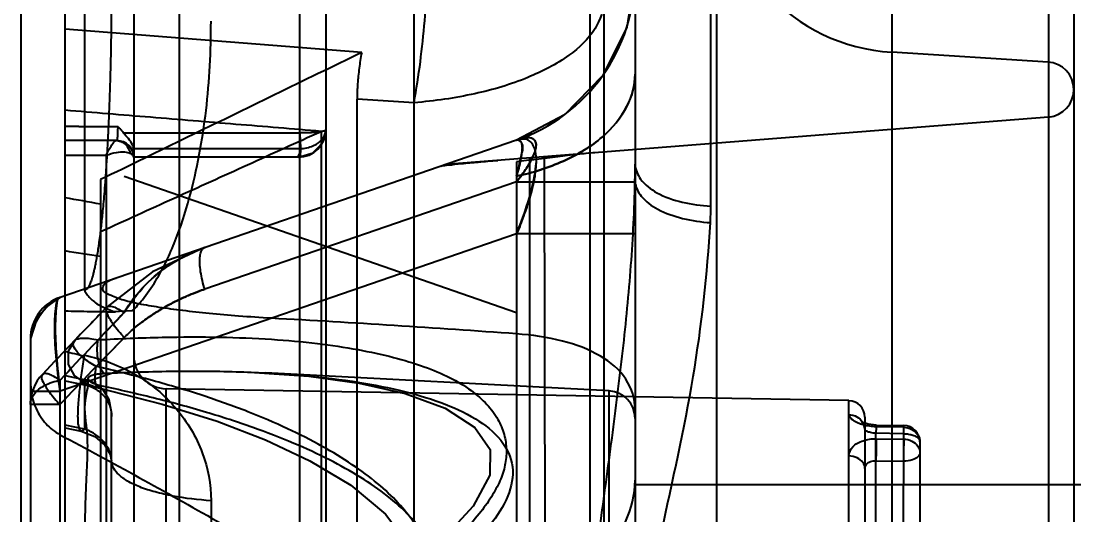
# Model space of a CAD drawing. Header units: millimetres. Extents: x 2588 to 3182, y 1243 to 1719.
# Drawn here: x 3063.8 to 3083.04, y 1536.64 to 1545.67 of the extents above; entities that cross this region are included whole.
import ezdxf

# ---------------------------------------------------------------- set-up
doc = ezdxf.new("R2010")
doc.units = ezdxf.units.MM
doc.styles.get("Standard").update_dxf_attribs({"font": 'arial.ttf'})
doc.dimstyles.get("Standard").update_dxf_attribs({"dimtxt": 0.18, "dimasz": 0.18, "dimexe": 0.18, "dimexo": 0.0625, "dimgap": 0.09, "dimtad": 0, "dimtih": 1, "dimtoh": 1, "dimzin": 0, "dimdsep": 46, "dimtxsty": 'Standard', "dimcen": 0.09, "dimadec": 0, "dimazin": 0, "dimtfac": 1, "dimtofl": 0, "dimtmove": 0, "dimatfit": 3, "dimfxl": 0, "dimtolj": 1, "dimtzin": 0, "dimarcsym": 0})

# ---------------------------------------------------------------- blocks, each defined once
blk = doc.blocks.new('*D48')
at = {"color": 4, "lineweight": -2, "transparency": 16777216}
for p, q in [((3063.796, 1492.05), (3063.796, 1666.695)), ((3071.796, 1666.695), (3087.793, 1666.695)), ((3133.795, 1666.695), (3114.696, 1666.695)), ((3141.795, 1501.767), (3141.795, 1666.695))]:
    blk.add_line(p, q, dxfattribs=at)
at = {"color": 4, "transparency": 16777216}
for points in [[(3071.796, 1668.028), (3071.796, 1665.362), (3063.796, 1666.695)], [(3133.795, 1668.028), (3133.795, 1665.362), (3141.795, 1666.695)]]:
    blk.add_solid(points, dxfattribs=at)
at = {"layer": 'Defpoints', "color": 0, "transparency": 16777216}
for p in [(3063.796, 1666.695), (3141.795, 1501.767), (3063.796, 1492.05)]:
    blk.add_point(p, dxfattribs=at)
at = {"color": 6, "transparency": 16777216, "insert": (3101.245, 1666.695), "char_height": 8, "attachment_point": 5}
blk.add_mtext('\\A1;78.00', dxfattribs=at)

msp = doc.modelspace()

# ---------------------------------------------------------------- linework, layer by layer
at = {"color": 6, "linetype": 'Continuous'}
for p, q in [((3064.6, 1329.21), (3064.6, 1649.21)), ((3068.893, 1520.113), (3068.893, 1596.347)), ((3069.367, 1595.848), (3069.367, 1520.241)), ((3065.855, 1594.741), (3065.855, 1415.981)), ((3066.685, 1580.05), (3066.685, 1439.898)), ((3074.19, 1578.646), (3074.19, 1498.3)), ((3075.02, 1577.657), (3075.02, 1440.874)), ((3064.954, 1561.43), (3064.954, 1540.756)), ((3070.979, 1527.035), (3070.979, 1556.308)), ((3082.576, 1553.105), (3082.576, 1435.377)), ((3074.45, 1552.652), (3074.45, 1528.248)), ((3083.04, 1552.602), (3083.04, 1435.879)), ((3079.712, 1551.921), (3079.712, 1436.56)), ((3076.508, 1548.511), (3076.508, 1439.971)), ((3076.403, 1542.289), (3076.403, 1547.64)), ((3070.022, 1545.097), (3064.6, 1545.521)), ((3082.568, 1544.922), (3079.712, 1545.1)), ((3074.423, 1544.668), (3073.73, 1543.959)), ((3069.939, 1531.247), (3069.939, 1544.246)), ((3070.979, 1544.179), (3069.939, 1544.245)), ((3082.576, 1543.917), (3071.563, 1543.05)), ((3073.73, 1543.959), (3072.852, 1543.494)), ((3064.85, 1543.745), (3064.6, 1543.745)), ((3064.85, 1543.745), (3065.569, 1543.745)), ((3065.665, 1543.631), (3068.883, 1543.631)), ((3069.28, 1543.655), (3069.28, 1529.818)), ((3072.852, 1543.494), (3064.508, 1540.621)), ((3065.553, 1543.486), (3064.6, 1543.486)), ((3068.893, 1543.339), (3065.855, 1543.339)), ((3064.6, 1543.219), (3065.352, 1543.218)), ((3065.352, 1543.218), (3065.352, 1515.923)), ((3068.893, 1543.184), (3065.855, 1543.184)), ((3073.091, 1543.17), (3073.091, 1445.311)), ((3073.36, 1543.192), (3073.415, 1501.396)), ((3072.852, 1543.096), (3072.852, 1528.001)), ((3065.25, 1542.773), (3065.25, 1526.864)), ((3065.682, 1542.834), (3072.852, 1540.344)), ((3072.852, 1542.734), (3067.154, 1540.772)), ((3072.852, 1542.734), (3075.018, 1542.734)), ((3072.852, 1541.783), (3064.508, 1538.91)), ((3075.02, 1541.783), (3072.852, 1541.783)), ((3067.147, 1541.53), (3066.196, 1541.089)), ((3066.196, 1541.089), (3065.367, 1540.446)), ((3064.507, 1540.622), (3064.261, 1540.447)), ((3065.477, 1540.362), (3065.83, 1540.379)), ((3063.966, 1539.871), (3063.966, 1531.634)), ((3064.508, 1532.584), (3064.508, 1539.109)), ((3064.6, 1539.195), (3064.973, 1539.117)), ((3064.6, 1539.096), (3064.954, 1539.022)), ((3074.544, 1538.911), (3068.266, 1539.24)), ((3063.966, 1538.91), (3064.508, 1538.91)), ((3064.954, 1539.022), (3064.954, 1538.214)), ((3066.447, 1529.93), (3066.447, 1538.952)), ((3078.925, 1538.734), (3066.447, 1538.952)), ((3074.544, 1531.98), (3074.544, 1538.911)), ((3078.925, 1530.148), (3078.925, 1538.734)), ((3064.508, 1538.661), (3063.966, 1538.661)), ((3065.45, 1520.47), (3065.45, 1538.53)), ((3079.221, 1538.432), (3079.221, 1530.449)), ((3064.954, 1538.214), (3064.6, 1538.287)), ((3064.6, 1538.235), (3064.894, 1538.175)), ((3079.422, 1535.698), (3079.422, 1538.137)), ((3079.925, 1538.129), (3079.422, 1538.137)), ((3079.427, 1538.288), (3079.929, 1538.28)), ((3079.93, 1538.247), (3079.428, 1538.254)), ((3079.925, 1535.834), (3079.93, 1538.247)), ((3079.428, 1538.038), (3079.93, 1538.031)), ((3080.226, 1537.979), (3080.226, 1535.985)), ((3079.422, 1537.634), (3079.925, 1537.627)), ((3141.795, 1537.196), (3075.02, 1537.196)), ((3067.268, 1536.905), (3067.268, 1535.561))]:
    msp.add_line(p, q, dxfattribs=at)
for points in [[(3075.02, 1546.535), (3074.868, 1545.557), (3074.423, 1544.667)], [(3068.87, 1543.184), (3069.137, 1543.263), (3069.307, 1543.448), (3069.366, 1543.649)], [(3068.893, 1543.185), (3069.124, 1543.256), (3069.29, 1543.418), (3069.366, 1543.65)], [(3069.365, 1543.654), (3069.363, 1543.636), (3069.359, 1543.622), (3069.353, 1543.612), (3069.348, 1543.607)], [(3065.814, 1543.336), (3065.701, 1543.447), (3065.553, 1543.486)], [(3065.553, 1543.486), (3065.704, 1543.446), (3065.814, 1543.336), (3065.855, 1543.185)], [(3064.261, 1540.447), (3064.071, 1540.192), (3063.966, 1539.868)], [(3064.507, 1540.621), (3064.311, 1540.493), (3064.145, 1540.311), (3064.02, 1540.084)], [(3064.507, 1540.621), (3064.319, 1540.5), (3064.158, 1540.329)], [(3064.158, 1540.329), (3064.034, 1540.118), (3063.966, 1539.871)], [(3064.779, 1539.836), (3064.66, 1539.639), (3064.655, 1539.397), (3064.766, 1539.194), (3064.964, 1539.051), (3065.213, 1538.966)], [(3065.45, 1538.528), (3065.407, 1538.75), (3065.296, 1538.929), (3065.143, 1539.051), (3064.972, 1539.115)], [(3068.063, 1539.25), (3069.055, 1539.18), (3069.975, 1539.055), (3070.817, 1538.864), (3071.549, 1538.594), (3072.092, 1538.245), (3072.373, 1537.841), (3072.364, 1537.369), (3072.059, 1536.803), (3071.567, 1536.268), (3070.958, 1535.769)], [(3065.214, 1538.966), (3066.378, 1538.671), (3067.378, 1538.357), (3068.265, 1538.018), (3069.077, 1537.634), (3069.821, 1537.186), (3070.458, 1536.66), (3070.906, 1536.059), (3071.062, 1535.446)], [(3079.427, 1538.288), (3079.279, 1538.304), (3079.185, 1538.334), (3079.163, 1538.345), (3079.194, 1538.305), (3079.221, 1538.202)], [(3064.894, 1538.175), (3065.142, 1538.078), (3065.328, 1537.92), (3065.425, 1537.758), (3065.45, 1537.628)]]:
    msp.add_lwpolyline(points, dxfattribs=at)
for centre, radius, start, end in [((3079.925, 1548.511), 3.417, 93.5697, 266.4303), ((3071.805, 1546.535), 3.216, 289.0001, 360), ((3082.536, 1544.419), 0.504, 274.4999, 86.4303), ((3068.867, 1543.684), 0.5, 270, 0), ((3065.553, 1543.184), 0.301, 0, 90), ((3077.038, 1511.963), 31.414, 96.9941, 97.6577), ((3054.659, 1543.079), 20.361, 359.0293, 359.9336), ((3064.934, 1542.3), 11.469, 358.4359, 359.9443), ((3064.77, 1539.861), 0.804, 109, 180), ((3155.762, 1452.643), 126.019, 135.83303, 136.6095), ((3155.706, 1452.697), 125.941, 135.83287, 136.22202), ((3155.476, 1453.809), 124.704, 136.05905, 136.84198), ((3156.145, 1453.169), 125.631, 136.06035, 136.37556), ((3155.468, 1452.673), 125.171, 135.83296, 136.60964), ((3155.428, 1452.712), 125.115, 135.8329, 136.16931), ((3066.458, 1539.555), 0.603, 180, 269), ((3064.77, 1538.661), 0.804, 136.6094, 180), ((3074.518, 1538.41), 0.502, 0, 87), ((3078.92, 1538.432), 0.301, 0, 88.9997), ((3079.925, 1537.979), 0.301, 359.9996, 89.1332)]:
    msp.add_arc(centre, radius, start, end, dxfattribs=at)
for centre, major_axis, ratio, start_param, end_param in [((2890.471, 1523.824), (632.061, -100.088), 0.073919, 1.302347, 1.303417), ((3079.526, 1494.241), (593.837, -95.142), 0.073664, 1.60664, 1.607734), ((3052.575, 1508.311), (96.55, 0), 0.335213, 1.359208, 1.406478)]:
    msp.add_ellipse(centre, major_axis=major_axis, ratio=ratio, start_param=start_param, end_param=end_param, dxfattribs=at)
for points, knots in [([(3070.979, 1544.179), (3071.069, 1544.675), (3071.196, 1545.689), (3071.256, 1546.952), (3071.234, 1547.932), (3071.185, 1548.587), (3071.105, 1549.156), (3071.027, 1549.501), (3070.979, 1549.653)], [0, 0, 0, 0, 0.274324, 0.555805, 0.687529, 0.807843, 0.913131, 1, 1, 1, 1]), ([(3065.45, 1546.527), (3065.45, 1546.337), (3065.448, 1545.987), (3065.443, 1545.502), (3065.436, 1545.095), (3065.428, 1544.754), (3065.419, 1544.467), (3065.411, 1544.226), (3065.404, 1544.025), (3065.397, 1543.859), (3065.391, 1543.716), (3065.381, 1543.525), (3065.369, 1543.281), (3065.351, 1542.996), (3065.333, 1542.74), (3065.316, 1542.521), (3065.3, 1542.333), (3065.284, 1542.169), (3065.269, 1542.024), (3065.255, 1541.895), (3065.239, 1541.765), (3065.221, 1541.633), (3065.202, 1541.5), (3065.183, 1541.383), (3065.165, 1541.28), (3065.147, 1541.19), (3065.13, 1541.112), (3065.114, 1541.045), (3065.098, 1540.989), (3065.083, 1540.941), (3065.069, 1540.9), (3065.052, 1540.857), (3065.03, 1540.814), (3065.001, 1540.768), (3064.969, 1540.757), (3064.954, 1540.756)], [0, 0, 0, 0, 0.09748, 0.179672, 0.248718, 0.306497, 0.35467, 0.396043, 0.430215, 0.458346, 0.4812, 0.503715, 0.556137, 0.606693, 0.650563, 0.687606, 0.719505, 0.747436, 0.772134, 0.794171, 0.814053, 0.839559, 0.862527, 0.882821, 0.90065, 0.916228, 0.929764, 0.941447, 0.951483, 0.960023, 0.967247, 0.973315, 0.983974, 0.992429, 1, 1, 1, 1]), ([(3074.45, 1546.061), (3074.45, 1545.877), (3074.305, 1545.466), (3073.782, 1544.985), (3073.022, 1544.593), (3072.06, 1544.31), (3071.353, 1544.209), (3070.979, 1544.179)], [0, 0, 0, 0, 0.130542, 0.291516, 0.493899, 0.733917, 1, 1, 1, 1]), ([(3065.831, 1540.379), (3065.897, 1540.441), (3066.051, 1540.612), (3066.336, 1541.028), (3066.633, 1541.648), (3066.881, 1542.431), (3067.064, 1543.229), (3067.227, 1544.308), (3067.268, 1545.126), (3067.268, 1545.671)], [0, 0, 0, 0, 0.048584, 0.122871, 0.269322, 0.415578, 0.561921, 0.707866, 1, 1, 1, 1]), ([(3070.022, 1545.097), (3069.491, 1544.839), (3068.431, 1544.323), (3066.84, 1543.548), (3065.78, 1543.032), (3065.25, 1542.773)], [0, 0, 0, 0, 0.333367, 0.666702, 1, 1, 1, 1]), ([(3070.022, 1545.097), (3070.004, 1545.001), (3069.973, 1544.811), (3069.945, 1544.526), (3069.939, 1544.338), (3069.939, 1544.246)], [0, 0, 0, 0, 0.340969, 0.675786, 1, 1, 1, 1]), ([(3072.852, 1542.834), (3073.146, 1542.896), (3073.574, 1543.034), (3074.091, 1543.303), (3074.515, 1543.605), (3074.895, 1544.057), (3075.021, 1544.5), (3075.02, 1544.703)], [0, 0, 0, 0, 0.29434, 0.435828, 0.568484, 0.801601, 1, 1, 1, 1]), ([(3075.02, 1544.702), (3075.02, 1544.499), (3074.894, 1544.057), (3074.514, 1543.605), (3074.091, 1543.303), (3073.574, 1543.034), (3073.146, 1542.896), (3072.852, 1542.834)], [0, 0, 0, 0, 0.19841, 0.431538, 0.564194, 0.705677, 1, 1, 1, 1]), ([(3069.28, 1543.655), (3068.76, 1543.698), (3067.72, 1543.784), (3066.16, 1543.912), (3065.12, 1543.997), (3064.6, 1544.04)], [0, 0, 0, 0, 0.333223, 0.666557, 1, 1, 1, 1]), ([(3065.553, 1543.486), (3065.555, 1543.486), (3065.556, 1543.495), (3065.559, 1543.506), (3065.561, 1543.53), (3065.563, 1543.559), (3065.565, 1543.597), (3065.567, 1543.66), (3065.568, 1543.71), (3065.569, 1543.745)], [0, 0, 0, 0, 0.020391, 0.074183, 0.160248, 0.276529, 0.420852, 0.591015, 1, 1, 1, 1]), ([(3065.569, 1543.741), (3065.579, 1543.729), (3065.604, 1543.708), (3065.634, 1543.669), (3065.655, 1543.644), (3065.665, 1543.631)], [0, 0, 0, 0, 0.321686, 0.662824, 1, 1, 1, 1]), ([(3065.25, 1541.825), (3065.698, 1542.028), (3066.593, 1542.435), (3067.936, 1543.045), (3068.832, 1543.452), (3069.28, 1543.655)], [0, 0, 0, 0, 0.333301, 0.666636, 1, 1, 1, 1]), ([(3065.855, 1543.303), (3065.855, 1543.339), (3065.833, 1543.42), (3065.762, 1543.529), (3065.695, 1543.593), (3065.665, 1543.631)], [0, 0, 0, 0, 0.280517, 0.626971, 1, 1, 1, 1]), ([(3068.893, 1543.339), (3068.936, 1543.341), (3069.017, 1543.352), (3069.126, 1543.386), (3069.211, 1543.432), (3069.277, 1543.481), (3069.321, 1543.537), (3069.346, 1543.588), (3069.367, 1543.635), (3069.367, 1543.667), (3069.367, 1543.684)], [0, 0, 0, 0, 0.202272, 0.378018, 0.527657, 0.652832, 0.762666, 0.855177, 0.919372, 1, 1, 1, 1]), ([(3068.893, 1543.632), (3068.916, 1543.632), (3068.95, 1543.632), (3068.994, 1543.633), (3069.025, 1543.634), (3069.054, 1543.636), (3069.082, 1543.637), (3069.109, 1543.638), (3069.14, 1543.64), (3069.174, 1543.643), (3069.211, 1543.646), (3069.243, 1543.65), (3069.275, 1543.654), (3069.304, 1543.659), (3069.333, 1543.665), (3069.353, 1543.671), (3069.367, 1543.68), (3069.367, 1543.684)], [0, 0, 0, 0, 0.14418, 0.210493, 0.273804, 0.334691, 0.393326, 0.449737, 0.503953, 0.586159, 0.662351, 0.731248, 0.791571, 0.859631, 0.914257, 0.972679, 1, 1, 1, 1]), ([(3068.893, 1543.185), (3068.896, 1543.185), (3068.9, 1543.2), (3068.904, 1543.218), (3068.906, 1543.246), (3068.907, 1543.274), (3068.908, 1543.303), (3068.908, 1543.335), (3068.908, 1543.369), (3068.907, 1543.406), (3068.906, 1543.444), (3068.904, 1543.482), (3068.902, 1543.518), (3068.9, 1543.55), (3068.897, 1543.587), (3068.895, 1543.614), (3068.893, 1543.632)], [0, 0, 0, 0, 0.022258, 0.074921, 0.143783, 0.200219, 0.264483, 0.335895, 0.41331, 0.495115, 0.579918, 0.66632, 0.752927, 0.817175, 0.880162, 1, 1, 1, 1]), ([(3072.852, 1542.734), (3072.91, 1542.806), (3073.011, 1542.941), (3073.136, 1543.144), (3073.209, 1543.31), (3073.225, 1543.468), (3073.122, 1543.544), (3072.993, 1543.535), (3072.904, 1543.512), (3072.852, 1543.494)], [0, 0, 0, 0, 0.230807, 0.418215, 0.583553, 0.690564, 0.770649, 0.86286, 1, 1, 1, 1]), ([(3072.852, 1542.734), (3072.886, 1542.777), (3072.952, 1542.861), (3073.039, 1542.986), (3073.111, 1543.103), (3073.165, 1543.211), (3073.201, 1543.307), (3073.216, 1543.389), (3073.209, 1543.46), (3073.171, 1543.511), (3073.112, 1543.536), (3073.037, 1543.538), (3072.948, 1543.524), (3072.885, 1543.506), (3072.852, 1543.494)], [0, 0, 0, 0, 0.137628, 0.263242, 0.376786, 0.476469, 0.560334, 0.629048, 0.683639, 0.729565, 0.778231, 0.837844, 0.911195, 1, 1, 1, 1]), ([(3072.852, 1541.783), (3072.942, 1542.001), (3073.086, 1542.391), (3073.206, 1542.913), (3073.232, 1543.284), (3073.08, 1543.536), (3072.918, 1543.517), (3072.852, 1543.494)], [0, 0, 0, 0, 0.350132, 0.615024, 0.7957, 0.895275, 1, 1, 1, 1]), ([(3065.352, 1543.218), (3065.377, 1543.267), (3065.418, 1543.351), (3065.473, 1543.436), (3065.513, 1543.486), (3065.53, 1543.486)], [0, 0, 0, 0, 0.504707, 0.83869, 1, 1, 1, 1]), ([(3065.796, 1543.251), (3065.788, 1543.294), (3065.753, 1543.375), (3065.657, 1543.464), (3065.572, 1543.486), (3065.53, 1543.486)], [0, 0, 0, 0, 0.344484, 0.669866, 1, 1, 1, 1]), ([(3068.893, 1543.339), (3068.898, 1543.312), (3068.902, 1543.272), (3068.845, 1543.186), (3068.87, 1543.184)], [0, 0, 0, 0, 0.51475, 1, 1, 1, 1]), ([(3072.852, 1542.834), (3072.89, 1542.963), (3072.917, 1543.156), (3073.003, 1543.422), (3072.884, 1543.505), (3072.852, 1543.494)], [0, 0, 0, 0, 0.553767, 0.860353, 1, 1, 1, 1]), ([(3072.852, 1543.494), (3072.866, 1543.499), (3072.896, 1543.504), (3072.934, 1543.473), (3072.95, 1543.418), (3072.955, 1543.344), (3072.947, 1543.247), (3072.918, 1543.073), (3072.881, 1542.933), (3072.852, 1542.834)], [0, 0, 0, 0, 0.060095, 0.113181, 0.184249, 0.284195, 0.41583, 0.579458, 1, 1, 1, 1]), ([(3065.352, 1543.218), (3065.413, 1543.242), (3065.523, 1543.274), (3065.675, 1543.286), (3065.763, 1543.268), (3065.796, 1543.251)], [0, 0, 0, 0, 0.426864, 0.750224, 1, 1, 1, 1]), ([(3065.796, 1543.251), (3065.808, 1543.245), (3065.827, 1543.233), (3065.849, 1543.211), (3065.855, 1543.193), (3065.855, 1543.184)], [0, 0, 0, 0, 0.410964, 0.734493, 1, 1, 1, 1]), ([(3071.475, 1543.02), (3071.517, 1543.034), (3071.644, 1543.042), (3071.868, 1543.071), (3072.17, 1543.097), (3072.39, 1543.115), (3072.509, 1543.125)], [0, 0, 0, 0, 0.128065, 0.360547, 0.656003, 1, 1, 1, 1]), ([(3073.211, 1543.18), (3073.211, 1543.089), (3073.2, 1542.897), (3073.132, 1542.55), (3073.004, 1542.179), (3072.908, 1541.902), (3072.852, 1541.783)], [0, 0, 0, 0, 0.187799, 0.395917, 0.728869, 1, 1, 1, 1]), ([(3073.212, 1543.143), (3073.21, 1543.018), (3073.181, 1542.746), (3073.054, 1542.291), (3072.928, 1541.967), (3072.852, 1541.783)], [0, 0, 0, 0, 0.263927, 0.578292, 1, 1, 1, 1]), ([(3074.286, 1543.264), (3074.18, 1543.256), (3073.953, 1543.233), (3073.596, 1543.19), (3073.344, 1543.159), (3073.212, 1543.143)], [0, 0, 0, 0, 0.295918, 0.63226, 1, 1, 1, 1]), ([(3075.02, 1543.055), (3075.02, 1542.958), (3075.121, 1542.736), (3075.439, 1542.495), (3075.889, 1542.345), (3076.228, 1542.296), (3076.403, 1542.289)], [0, 0, 0, 0, 0.170825, 0.39946, 0.690175, 1, 1, 1, 1]), ([(3073.868, 1529.711), (3073.84, 1530.835), (3073.917, 1532.529), (3074.156, 1534.764), (3074.375, 1536.421), (3074.6, 1538.042), (3074.802, 1539.632), (3074.956, 1541.192), (3075.009, 1542.224), (3075.017, 1542.735)], [0, 0, 0, 0, 0.257636, 0.387754, 0.515549, 0.640629, 0.763121, 0.882893, 1, 1, 1, 1]), ([(3075.018, 1542.734), (3075.025, 1542.639), (3075.137, 1542.428), (3075.454, 1542.198), (3075.896, 1542.049), (3076.227, 1541.997), (3076.399, 1541.987)], [0, 0, 0, 0, 0.17028, 0.400719, 0.691435, 1, 1, 1, 1]), ([(3074.702, 1530.421), (3074.703, 1531.271), (3074.9, 1533.253), (3075.444, 1536.159), (3076.136, 1539.133), (3076.336, 1541.045), (3076.399, 1541.987)], [0, 0, 0, 0, 0.218036, 0.508595, 0.757972, 1, 1, 1, 1]), ([(3065.682, 1540.344), (3065.79, 1540.524), (3066.045, 1540.863), (3066.55, 1541.27), (3066.943, 1541.459), (3067.154, 1541.532)], [0, 0, 0, 0, 0.32758, 0.652911, 1, 1, 1, 1]), ([(3065.682, 1540.344), (3065.794, 1540.525), (3066.052, 1540.864), (3066.555, 1541.272), (3066.946, 1541.46), (3067.154, 1541.532)], [0, 0, 0, 0, 0.33149, 0.657711, 1, 1, 1, 1]), ([(3067.154, 1540.772), (3067.151, 1540.782), (3067.131, 1540.848), (3067.1, 1540.967), (3067.072, 1541.123), (3067.061, 1541.259), (3067.065, 1541.357), (3067.076, 1541.42), (3067.087, 1541.456), (3067.101, 1541.486), (3067.121, 1541.514), (3067.14, 1541.527), (3067.154, 1541.532)], [0, 0, 0, 0, 0.040045, 0.258689, 0.460907, 0.63408, 0.771298, 0.826207, 0.872632, 0.913103, 0.949687, 1, 1, 1, 1]), ([(3068.368, 1540.24), (3068.17, 1540.251), (3067.792, 1540.275), (3067.252, 1540.322), (3066.769, 1540.376), (3066.338, 1540.435), (3065.968, 1540.494), (3065.653, 1540.567), (3065.449, 1540.649), (3065.255, 1540.743), (3065.345, 1540.927), (3065.464, 1540.95), (3065.536, 1540.975)], [0, 0, 0, 0, 0.17047, 0.325027, 0.464034, 0.588055, 0.696891, 0.787812, 0.857783, 0.901986, 0.934328, 1, 1, 1, 1]), ([(3064.954, 1540.756), (3064.967, 1540.73), (3064.997, 1540.677), (3065.058, 1540.604), (3065.137, 1540.535), (3065.234, 1540.472), (3065.365, 1540.414), (3065.46, 1540.372), (3065.52, 1540.355)], [0, 0, 0, 0, 0.122782, 0.253752, 0.399828, 0.56133, 0.738925, 1, 1, 1, 1]), ([(3067.154, 1540.772), (3067.115, 1540.758), (3067.015, 1540.723), (3066.853, 1540.657), (3066.66, 1540.57), (3066.452, 1540.462), (3066.229, 1540.329), (3065.991, 1540.165), (3065.808, 1540.012), (3065.707, 1539.912), (3065.682, 1539.886)], [0, 0, 0, 0, 0.071701, 0.182365, 0.303884, 0.438306, 0.58759, 0.753609, 0.9382, 1, 1, 1, 1]), ([(3065.682, 1539.886), (3065.707, 1539.912), (3065.808, 1540.012), (3065.991, 1540.165), (3066.229, 1540.329), (3066.452, 1540.462), (3066.66, 1540.57), (3066.853, 1540.657), (3067.015, 1540.723), (3067.115, 1540.758), (3067.154, 1540.772)], [0, 0, 0, 0, 0.0618, 0.246391, 0.41241, 0.561693, 0.696116, 0.817635, 0.928299, 1, 1, 1, 1]), ([(3064.508, 1538.91), (3064.48, 1539.124), (3064.437, 1539.513), (3064.401, 1540.052), (3064.424, 1540.377), (3064.455, 1540.603), (3064.508, 1540.621)], [0, 0, 0, 0, 0.372217, 0.687293, 0.904062, 1, 1, 1, 1]), ([(3064.508, 1538.91), (3064.48, 1539.124), (3064.437, 1539.513), (3064.401, 1540.052), (3064.424, 1540.377), (3064.455, 1540.603), (3064.508, 1540.621)], [0, 0, 0, 0, 0.372216, 0.687293, 0.904062, 1, 1, 1, 1]), ([(3064.508, 1540.621), (3064.456, 1540.603), (3064.424, 1540.378), (3064.401, 1540.054), (3064.437, 1539.514), (3064.48, 1539.124), (3064.508, 1538.91)], [0, 0, 0, 0, 0.095238, 0.311081, 0.626206, 1, 1, 1, 1]), ([(3064.508, 1540.621), (3064.456, 1540.603), (3064.431, 1540.376), (3064.414, 1540.055), (3064.44, 1539.515), (3064.481, 1539.125), (3064.508, 1538.91)], [0, 0, 0, 0, 0.095402, 0.31016, 0.623994, 1, 1, 1, 1]), ([(3065.682, 1539.886), (3065.675, 1539.894), (3065.63, 1539.943), (3065.555, 1540.031), (3065.467, 1540.149), (3065.403, 1540.251), (3065.368, 1540.325), (3065.355, 1540.374), (3065.35, 1540.407), (3065.357, 1540.441), (3065.384, 1540.46), (3065.404, 1540.463), (3065.413, 1540.463)], [0, 0, 0, 0, 0.043607, 0.277234, 0.485534, 0.65549, 0.781262, 0.828118, 0.865564, 0.922994, 0.957235, 1, 1, 1, 1]), ([(3065.413, 1540.463), (3065.43, 1540.462), (3065.478, 1540.454), (3065.562, 1540.417), (3065.633, 1540.376), (3065.675, 1540.348), (3065.682, 1540.344)], [0, 0, 0, 0, 0.170602, 0.493319, 0.915243, 1, 1, 1, 1]), ([(3065.413, 1540.463), (3065.43, 1540.462), (3065.478, 1540.454), (3065.562, 1540.417), (3065.633, 1540.376), (3065.675, 1540.348), (3065.682, 1540.344)], [0, 0, 0, 0, 0.170603, 0.493323, 0.91525, 1, 1, 1, 1]), ([(3064.008, 1540.084), (3063.998, 1540.058), (3063.996, 1540), (3063.972, 1539.921), (3063.967, 1539.866), (3063.966, 1539.84)], [0, 0, 0, 0, 0.335997, 0.680529, 1, 1, 1, 1]), ([(3065.171, 1539.358), (3065.087, 1539.404), (3064.944, 1539.5), (3064.798, 1539.637), (3064.722, 1539.799), (3064.803, 1539.856), (3064.837, 1539.865)], [0, 0, 0, 0, 0.391912, 0.683852, 0.854404, 1, 1, 1, 1]), ([(3064.837, 1539.865), (3064.867, 1539.873), (3064.94, 1539.88), (3065.063, 1539.871), (3065.154, 1539.855), (3065.204, 1539.845)], [0, 0, 0, 0, 0.251831, 0.585958, 1, 1, 1, 1]), ([(3065.204, 1539.845), (3065.595, 1539.867), (3066.337, 1539.899), (3067.395, 1539.902), (3068.342, 1539.864), (3069.185, 1539.789), (3069.929, 1539.678), (3070.581, 1539.539), (3071.146, 1539.371), (3071.623, 1539.172), (3072.012, 1538.942), (3072.31, 1538.685), (3072.517, 1538.409), (3072.637, 1538.122), (3072.678, 1537.834), (3072.651, 1537.545), (3072.554, 1537.254), (3072.39, 1536.957), (3072.163, 1536.645), (3071.867, 1536.315), (3071.499, 1535.974), (3071.218, 1535.756), (3071.066, 1535.646)], [0, 0, 0, 0, 0.105972, 0.201082, 0.286218, 0.362217, 0.429799, 0.489708, 0.542563, 0.588933, 0.629287, 0.664232, 0.694676, 0.72187, 0.74742, 0.772835, 0.799707, 0.829703, 0.864245, 0.904056, 0.949322, 1, 1, 1, 1]), ([(3075.02, 1538.565), (3075.02, 1538.76), (3074.894, 1539.174), (3074.369, 1539.602), (3073.665, 1539.857), (3073.135, 1539.934), (3072.852, 1539.954)], [0, 0, 0, 0, 0.208166, 0.431419, 0.69679, 1, 1, 1, 1]), ([(3065.313, 1539.233), (3065.287, 1539.254), (3065.248, 1539.32), (3065.214, 1539.429), (3065.197, 1539.527), (3065.19, 1539.603), (3065.188, 1539.656), (3065.189, 1539.708), (3065.192, 1539.771), (3065.198, 1539.817), (3065.204, 1539.845)], [0, 0, 0, 0, 0.15757, 0.344997, 0.535902, 0.623662, 0.703798, 0.782899, 0.867167, 1, 1, 1, 1]), ([(3064.6, 1539.636), (3064.659, 1539.624), (3064.776, 1539.593), (3064.892, 1539.561), (3064.952, 1539.549)], [0, 0, 0, 0, 0.499997, 1, 1, 1, 1]), ([(3064.954, 1538.214), (3064.947, 1538.205), (3064.933, 1538.189), (3064.909, 1538.175), (3064.883, 1538.181), (3064.866, 1538.206), (3064.853, 1538.243), (3064.843, 1538.296), (3064.838, 1538.365), (3064.835, 1538.491), (3064.845, 1538.683), (3064.869, 1538.949), (3064.906, 1539.249), (3064.937, 1539.457), (3064.954, 1539.565)], [0, 0, 0, 0, 0.024223, 0.041144, 0.055035, 0.072959, 0.099155, 0.135261, 0.182052, 0.240021, 0.388699, 0.572581, 0.780213, 1, 1, 1, 1]), ([(3064.954, 1539.565), (3065.278, 1539.496), (3065.905, 1539.264), (3066.664, 1538.634), (3067.155, 1537.817), (3067.268, 1537.203), (3067.268, 1536.905)], [0, 0, 0, 0, 0.261519, 0.518412, 0.764985, 1, 1, 1, 1]), ([(3065.281, 1538.997), (3065.265, 1538.981), (3065.235, 1538.957), (3065.195, 1538.972), (3065.177, 1538.994), (3065.165, 1539.024), (3065.156, 1539.059), (3065.151, 1539.097), (3065.149, 1539.137), (3065.149, 1539.182), (3065.154, 1539.256), (3065.163, 1539.316), (3065.171, 1539.358)], [0, 0, 0, 0, 0.140976, 0.189959, 0.245218, 0.31063, 0.384836, 0.463907, 0.544575, 0.632477, 0.735875, 1, 1, 1, 1]), ([(3071.333, 1535.446), (3071.334, 1535.559), (3071.306, 1535.796), (3071.189, 1536.155), (3070.983, 1536.52), (3070.688, 1536.883), (3070.305, 1537.238), (3069.838, 1537.583), (3069.286, 1537.917), (3068.647, 1538.239), (3067.918, 1538.549), (3067.093, 1538.842), (3066.169, 1539.117), (3065.515, 1539.279), (3065.171, 1539.358)], [0, 0, 0, 0, 0.043811, 0.091928, 0.145671, 0.205889, 0.272992, 0.347793, 0.431017, 0.523361, 0.625575, 0.738465, 0.862977, 1, 1, 1, 1]), ([(3065.313, 1539.233), (3065.747, 1539.254), (3066.576, 1539.28), (3067.764, 1539.27), (3068.843, 1539.212), (3069.815, 1539.105), (3070.683, 1538.943), (3071.446, 1538.726), (3072.086, 1538.439), (3072.58, 1538.061), (3072.838, 1537.529), (3072.716, 1536.946), (3072.363, 1536.416), (3071.835, 1535.904), (3071.412, 1535.598), (3071.176, 1535.446)], [0, 0, 0, 0, 0.120732, 0.230942, 0.330622, 0.421261, 0.502885, 0.576253, 0.641352, 0.697421, 0.746365, 0.796355, 0.855056, 0.921928, 1, 1, 1, 1]), ([(3063.966, 1538.661), (3063.966, 1538.728), (3064.027, 1538.879), (3064.234, 1539.031), (3064.41, 1539.089), (3064.508, 1539.109)], [0, 0, 0, 0, 0.268855, 0.599873, 1, 1, 1, 1]), ([(3064.232, 1539.23), (3064.208, 1539.23), (3064.142, 1539.178), (3064.219, 1539.035), (3064.321, 1538.867), (3064.439, 1538.734), (3064.508, 1538.661)], [0, 0, 0, 0, 0.101642, 0.271382, 0.573903, 1, 1, 1, 1]), ([(3064.508, 1539.109), (3064.471, 1539.132), (3064.405, 1539.172), (3064.313, 1539.215), (3064.256, 1539.23), (3064.232, 1539.23)], [0, 0, 0, 0, 0.427609, 0.763377, 1, 1, 1, 1]), ([(3064.973, 1539.117), (3065.05, 1539.101), (3064.91, 1538.653), (3065.044, 1538.143), (3064.96, 1537.089), (3064.963, 1536.347), (3064.954, 1535.926)], [0, 0, 0, 0, 0.074073, 0.283735, 0.603812, 1, 1, 1, 1]), ([(3064.954, 1539.022), (3064.956, 1539.04), (3064.964, 1539.062), (3064.959, 1539.12), (3064.973, 1539.117)], [0, 0, 0, 0, 0.555376, 1, 1, 1, 1]), ([(3065.281, 1538.997), (3065.258, 1539.002), (3065.215, 1539.012), (3065.146, 1539.034), (3065.084, 1539.063), (3065.034, 1539.096), (3065.013, 1539.143), (3065.045, 1539.182), (3065.1, 1539.204), (3065.167, 1539.219), (3065.241, 1539.229), (3065.289, 1539.232), (3065.313, 1539.233)], [0, 0, 0, 0, 0.111122, 0.212685, 0.341848, 0.435447, 0.494766, 0.55462, 0.647539, 0.774788, 0.882039, 1, 1, 1, 1]), ([(3063.966, 1539.057), (3063.966, 1539.043), (3063.969, 1539.011), (3063.979, 1538.963), (3063.977, 1538.928), (3063.981, 1538.911)], [0, 0, 0, 0, 0.288685, 0.647243, 1, 1, 1, 1]), ([(3063.975, 1538.91), (3063.991, 1538.799), (3064.055, 1538.583), (3064.238, 1538.302), (3064.412, 1538.162), (3064.508, 1538.111)], [0, 0, 0, 0, 0.339356, 0.67216, 1, 1, 1, 1]), ([(3064.954, 1539.022), (3065.02, 1539.01), (3065.153, 1538.964), (3065.319, 1538.831), (3065.426, 1538.648), (3065.45, 1538.511), (3065.45, 1538.445)], [0, 0, 0, 0, 0.244235, 0.503144, 0.759947, 1, 1, 1, 1]), ([(3071.443, 1535.446), (3071.443, 1535.578), (3071.399, 1535.858), (3071.205, 1536.261), (3070.896, 1536.647), (3070.488, 1537.009), (3069.993, 1537.348), (3069.417, 1537.668), (3068.758, 1537.971), (3068.006, 1538.26), (3067.149, 1538.538), (3066.23, 1538.787), (3065.592, 1538.932), (3065.281, 1538.997)], [0, 0, 0, 0, 0.052853, 0.111546, 0.17694, 0.24936, 0.32901, 0.416452, 0.512543, 0.619219, 0.738348, 0.873, 1, 1, 1, 1]), ([(3078.925, 1538.477), (3078.977, 1538.476), (3079.079, 1538.45), (3079.192, 1538.344), (3079.221, 1538.244), (3079.221, 1538.194)], [0, 0, 0, 0, 0.345373, 0.670352, 1, 1, 1, 1]), ([(3079.428, 1538.255), (3079.348, 1538.257), (3079.2, 1538.28), (3079.021, 1538.348), (3078.935, 1538.435), (3078.925, 1538.477)], [0, 0, 0, 0, 0.416103, 0.773575, 1, 1, 1, 1]), ([(3065.45, 1537.628), (3065.45, 1537.694), (3065.419, 1537.828), (3065.305, 1537.999), (3065.146, 1538.133), (3065.02, 1538.192), (3064.954, 1538.214)], [0, 0, 0, 0, 0.2424, 0.492793, 0.745757, 1, 1, 1, 1]), ([(3079.422, 1538.137), (3079.389, 1538.139), (3079.326, 1538.145), (3079.268, 1538.168), (3079.222, 1538.183), (3079.221, 1538.195)], [0, 0, 0, 0, 0.476311, 0.840422, 1, 1, 1, 1]), ([(3079.428, 1538.255), (3079.428, 1538.261), (3079.428, 1538.273), (3079.427, 1538.28), (3079.427, 1538.288), (3079.426, 1538.284), (3079.426, 1538.281), (3079.426, 1538.269), (3079.425, 1538.249), (3079.424, 1538.203), (3079.423, 1538.165), (3079.422, 1538.137)], [0, 0, 0, 0, 0.108356, 0.167806, 0.17713, 0.182871, 0.204113, 0.241814, 0.366307, 0.544542, 1, 1, 1, 1]), ([(3079.93, 1538.247), (3079.93, 1538.258), (3079.929, 1538.303), (3079.926, 1538.193), (3079.926, 1538.165), (3079.925, 1538.129)], [0, 0, 0, 0, 0.179515, 0.413122, 1, 1, 1, 1]), ([(3079.925, 1538.129), (3079.95, 1538.129), (3080.002, 1538.126), (3080.078, 1538.111), (3080.149, 1538.083), (3080.206, 1538.042), (3080.226, 1537.999), (3080.226, 1537.979)], [0, 0, 0, 0, 0.207131, 0.425176, 0.639501, 0.832824, 1, 1, 1, 1]), ([(3079.93, 1538.247), (3079.981, 1538.246), (3080.082, 1538.221), (3080.197, 1538.121), (3080.226, 1538.025), (3080.226, 1537.979)], [0, 0, 0, 0, 0.3499, 0.6834, 1, 1, 1, 1]), ([(3064.508, 1538.111), (3065.473, 1537.599), (3067.377, 1536.553), (3070.163, 1534.9), (3071.967, 1533.738), (3072.852, 1533.141)], [0, 0, 0, 0, 0.337516, 0.670664, 1, 1, 1, 1]), ([(3078.925, 1537.724), (3078.93, 1537.784), (3078.992, 1537.916), (3079.193, 1538.016), (3079.347, 1538.038), (3079.428, 1538.038)], [0, 0, 0, 0, 0.279795, 0.623208, 1, 1, 1, 1]), ([(3079.428, 1538.038), (3079.428, 1537.977), (3079.426, 1537.843), (3079.424, 1537.708), (3079.422, 1537.634)], [0, 0, 0, 0, 0.453705, 1, 1, 1, 1]), ([(3079.93, 1538.031), (3079.93, 1537.995), (3079.929, 1537.91), (3079.928, 1537.775), (3079.926, 1537.677), (3079.925, 1537.627)], [0, 0, 0, 0, 0.267678, 0.628838, 1, 1, 1, 1]), ([(3079.93, 1538.031), (3079.981, 1538.03), (3080.081, 1538.007), (3080.197, 1537.913), (3080.227, 1537.818), (3080.226, 1537.773)], [0, 0, 0, 0, 0.355588, 0.686863, 1, 1, 1, 1]), ([(3080.226, 1537.778), (3080.226, 1537.753), (3080.19, 1537.691), (3080.077, 1537.64), (3079.981, 1537.627), (3079.925, 1537.627)], [0, 0, 0, 0, 0.205748, 0.534304, 1, 1, 1, 1]), ([(3067.268, 1536.905), (3067.034, 1536.919), (3066.69, 1536.96), (3066.256, 1537.057), (3065.978, 1537.144), (3065.751, 1537.252), (3065.556, 1537.388), (3065.45, 1537.536), (3065.45, 1537.628)], [0, 0, 0, 0, 0.342266, 0.503485, 0.647322, 0.767952, 0.865315, 1, 1, 1, 1]), ([(3079.221, 1537.492), (3079.221, 1537.532), (3079.19, 1537.617), (3079.076, 1537.701), (3078.978, 1537.722), (3078.925, 1537.723)], [0, 0, 0, 0, 0.288204, 0.612477, 1, 1, 1, 1]), ([(3079.221, 1537.492), (3079.222, 1537.52), (3079.241, 1537.58), (3079.324, 1537.628), (3079.388, 1537.636), (3079.422, 1537.634)], [0, 0, 0, 0, 0.30479, 0.626113, 1, 1, 1, 1]), ([(3072.852, 1534.737), (3073.149, 1534.856), (3073.706, 1535.156), (3074.392, 1535.767), (3074.876, 1536.476), (3075.02, 1537.019), (3075.02, 1537.278)], [0, 0, 0, 0, 0.273564, 0.535906, 0.778449, 1, 1, 1, 1])]:
    msp.add_open_spline(points, degree=3, knots=knots, dxfattribs=at)
msp.add_open_spline([(3064.6, 1540.374), (3064.753, 1540.369), (3065.06, 1540.365), (3065.367, 1540.36), (3065.52, 1540.355)], degree=3, dxfattribs=at)

# ---------------------------------------------------------------- dimensions: what is measured, and where the dimension line sits
dim = msp.add_linear_dim(base=(3063.796, 1666.695), p1=(3141.795, 1501.767), p2=(3063.796, 1492.05), dimstyle='Standard', override={"dimtxt": 8, "dimasz": 8, "dimexe": 0, "dimexo": 0, "dimgap": 0, "dimtih": 0, "dimtoh": 0, "dimzin": 0, "dimcen": 0, "dimclrd": 4, "dimclre": 4, "dimclrt": 6, "dimadec": 2, "dimtp": 0, "dimtm": 0, "dimtzin": 0})
dim.commit()
dim.dimension.update_dxf_attribs({"geometry": '*D48', "text_midpoint": (3101.245, 1666.695), "dimtype": 160})

doc.saveas('drawing.dxf')
